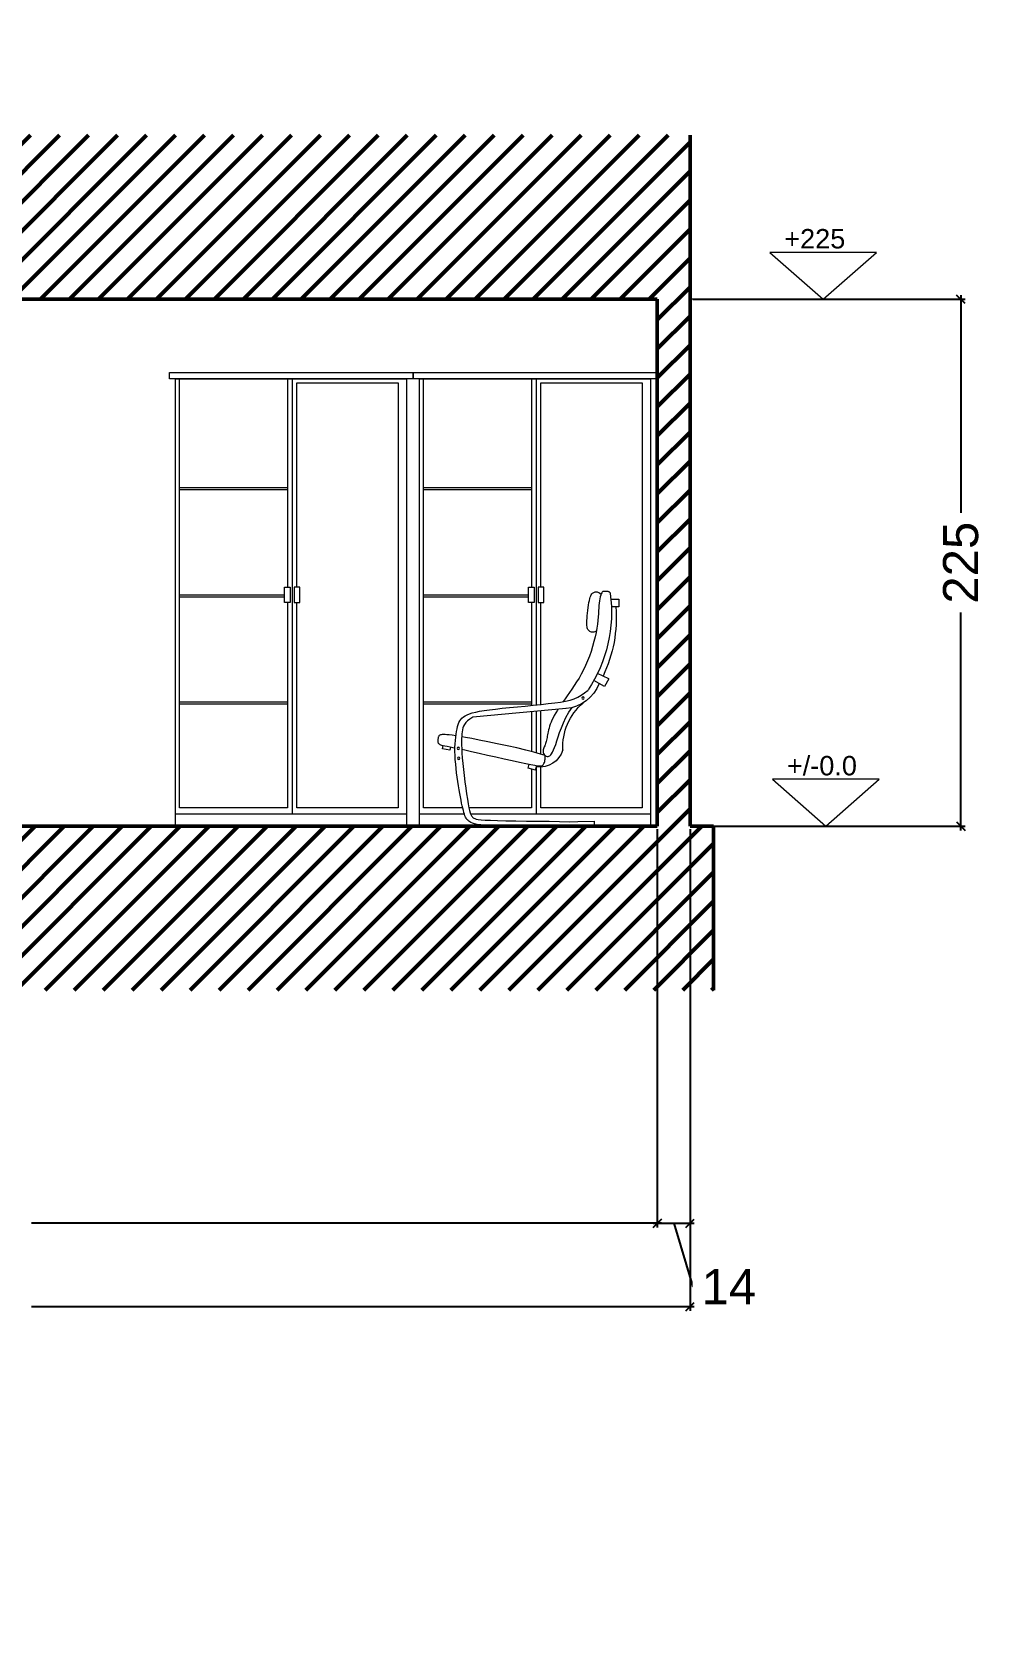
# Model space of a CAD drawing. Header units: inches. Extents: x 2960 to 8891, y 1487 to 4457.
# Drawn here: x 3629 to 4037, y 3087 to 3772 of the extents above; entities that cross this region are included whole.
import ezdxf

# ---------------------------------------------------------------- set-up
doc = ezdxf.new("R2010")
doc.units = ezdxf.units.IN
doc.header["$MEASUREMENT"] = 0
for name, color, linetype, lineweight in [('A-FURN', 8, 'Continuous', 20), ('A-WALL-FULL', 7, 'Continuous', 50), ('G-ANNO-DIM', 90, 'Continuous', 18)]:
    doc.layers.add(name, color=color, linetype=linetype, lineweight=lineweight)
doc.styles.add('ARIAL', font='arial.ttf')
doc.styles.add('underline', font='arial.ttf')
doc.dimstyles.new('TICK_36', dxfattribs={"dimtxt": 15, "dimasz": 3.6, "dimexe": 1.8, "dimexo": 1.2, "dimgap": 1.8, "dimtad": 0, "dimdec": 0, "dimzin": 0, "dimdsep": 46, "dimtxsty": 'ARIAL', "dimblk": 'OBLIQUE', "dimcen": 1.8, "dimdle": 1.8, "dimclrd": 256, "dimclrt": 256, "dimadec": 0, "dimazin": 0, "dimtfac": 1, "dimtdec": 0, "dimtmove": 1, "dimatfit": 3, "dimldrblk": 'OPEN90', "dimfxl": 1, "dimtfill": 1, "dimtolj": 1, "dimtzin": 0, "dimarcsym": 0})

# ---------------------------------------------------------------- blocks, each defined once
blk = doc.blocks.new('A$C36166433')
for p, q in [((-29.03, 43.37), (-26.14, 44.76)), ((-29.03, 43.37), (-27.91, 41.41)), ((-27.91, 41.41), (-25.19, 42.93)), ((-22.84, 39.78), (-23.74, 40.51)), ((-21.97, 39.18), (-22.84, 39.78)), ((-21.09, 38.68), (-21.97, 39.18)), ((-20.16, 38.28), (-21.09, 38.68)), ((-19.15, 37.95), (-20.16, 38.28)), ((-18.02, 37.68), (-19.15, 37.95)), ((-16.74, 37.45), (-18.02, 37.68)), ((-15.27, 37.24), (-16.74, 37.45)), ((-13.59, 37.04), (-15.27, 37.24)), ((-11.74, 36.83), (-13.59, 37.04)), ((-9.77, 36.63), (-11.74, 36.83)), ((-18.15, 35.77), (5.67, 33.59)), ((-7.74, 36.44), (-9.77, 36.63)), ((-5.71, 36.24), (-7.74, 36.44)), ((-3.72, 36.05), (-5.71, 36.24)), ((-1.83, 35.86), (-3.72, 36.05)), ((-0.1, 35.67), (-1.83, 35.86)), ((1.43, 35.48), (-0.1, 35.67)), ((2.76, 35.3), (1.43, 35.48)), ((3.92, 35.1), (2.76, 35.3)), ((4.91, 34.91), (3.92, 35.1)), ((5.77, 34.7), (4.91, 34.91)), ((5.67, 33.59), (6.41, 33.11)), ((6.49, 34.47), (5.77, 34.7)), ((6.41, 33.11), (6.99, 32.64)), ((7.1, 34.23), (6.49, 34.47)), ((7.62, 33.97), (7.1, 34.23)), ((8.06, 33.69), (7.62, 33.97)), ((8.43, 33.38), (8.06, 33.69)), ((8.73, 33.03), (8.43, 33.38)), ((8.99, 32.65), (8.73, 33.03)), ((6.99, 32.64), (7.43, 32.2)), ((7.43, 32.2), (7.76, 31.76)), ((7.76, 31.76), (7.99, 31.32)), ((7.99, 31.32), (8.15, 30.87)), ((8.15, 30.87), (8.26, 30.4)), ((8.26, 30.4), (8.34, 29.9)), ((8.34, 29.9), (8.41, 29.37)), ((8.41, 29.37), (8.46, 28.78)), ((8.46, 28.78), (8.5, 28.12)), ((9.2, 32.22), (8.99, 32.65)), ((9.38, 31.75), (9.2, 32.22)), ((9.53, 31.22), (9.38, 31.75)), ((9.67, 30.63), (9.53, 31.22)), ((9.8, 29.98), (9.67, 30.63)), ((9.91, 29.27), (9.8, 29.98)), ((10.01, 28.51), (9.91, 29.27)), ((8.48, 25.56), (8.42, 24.46)), ((8.51, 26.53), (8.48, 25.56)), ((8.5, 28.12), (8.51, 27.37)), ((8.51, 27.37), (8.51, 26.53)), ((10.09, 27.68), (10.01, 28.51)), ((10.15, 26.8), (10.09, 27.68)), ((10.19, 25.87), (10.15, 26.8)), ((10.17, 23.85), (10.19, 24.88)), ((10.19, 24.88), (10.19, 25.87)), ((8.2, 21.81), (8.04, 20.28)), ((8.33, 23.21), (8.2, 21.81)), ((8.42, 24.46), (8.33, 23.21)), ((9.76, 19.4), (9.89, 20.54)), ((9.89, 20.54), (10.01, 21.66)), ((10.01, 21.66), (10.11, 22.77)), ((10.11, 22.77), (10.17, 23.85)), ((7.66, 17.08), (7.45, 15.51)), ((7.86, 18.69), (7.66, 17.08)), ((8.04, 20.28), (7.86, 18.69)), ((9.27, 16.12), (9.44, 17.18)), ((9.44, 17.18), (9.6, 18.28)), ((9.6, 18.28), (9.76, 19.4)), ((7.03, 12.66), (6.83, 11.48)), ((7.24, 14.02), (7.03, 12.66)), ((7.45, 15.51), (7.24, 14.02)), ((8.49, 11.71), (8.64, 12.46)), ((8.64, 12.46), (8.79, 13.28)), ((8.79, 13.28), (8.94, 14.16)), ((8.94, 14.16), (9.11, 15.11)), ((9.11, 15.11), (9.27, 16.12)), ((5.84, 8.25), (5.69, 8.09)), ((5.99, 8.47), (5.84, 8.25)), ((6.14, 8.78), (5.99, 8.47)), ((6.3, 9.2), (6.14, 8.78)), ((6.46, 9.78), (6.3, 9.2)), ((6.64, 10.53), (6.46, 9.78)), ((6.83, 11.48), (6.64, 10.53)), ((7.49, 8.13), (7.64, 8.47)), ((7.64, 8.47), (7.78, 8.87)), ((7.78, 8.87), (7.92, 9.31)), ((7.92, 9.31), (8.06, 9.82)), ((8.06, 9.82), (8.2, 10.39)), ((8.2, 10.39), (8.34, 11.02)), ((8.34, 11.02), (8.49, 11.71)), ((-25.31, 7.07), (-25.31, 5.81)), ((-21.08, 7.01), (-25.31, 7.07)), ((-25.31, 5.81), (-21.21, 5.79)), ((-21.21, 5.79), (-19.16, 5.72)), ((-18.97, 6.93), (-21.08, 7.01)), ((-19.16, 5.72), (-16.75, 5.67)), ((-16.49, 7), (-18.97, 6.93)), ((-16.75, 5.67), (-14.09, 5.65)), ((-13.78, 7.06), (-16.49, 7)), ((-14.09, 5.65), (-11.3, 5.65)), ((-10.94, 7.1), (-13.78, 7.06)), ((-11.3, 5.65), (-8.49, 5.67)), ((-8.08, 7.13), (-10.94, 7.1)), ((-8.49, 5.67), (-5.75, 5.71)), ((-5.34, 7.17), (-8.08, 7.13)), ((-5.75, 5.71), (-3.21, 5.77)), ((-2.81, 7.2), (-5.34, 7.17)), ((-3.21, 5.77), (-0.96, 5.84)), ((-0.62, 7.25), (-2.81, 7.2)), ((-0.96, 5.84), (0.9, 5.93)), ((1.15, 7.31), (-0.62, 7.25)), ((0.9, 5.93), (2.41, 6.04)), ((2.52, 7.38), (1.15, 7.31)), ((2.41, 6.04), (3.59, 6.15)), ((3.55, 7.45), (2.52, 7.38)), ((4.29, 7.54), (3.55, 7.45)), ((3.59, 6.15), (4.51, 6.28)), ((4.81, 7.64), (4.29, 7.54)), ((4.51, 6.28), (5.21, 6.42)), ((5.15, 7.74), (4.81, 7.64)), ((5.38, 7.85), (5.15, 7.74)), ((5.21, 6.42), (5.74, 6.58)), ((5.54, 7.97), (5.38, 7.85)), ((5.69, 8.09), (5.54, 7.97)), ((5.74, 6.58), (6.13, 6.74)), ((6.13, 6.74), (6.44, 6.92)), ((6.44, 6.92), (6.7, 7.12)), ((6.7, 7.12), (6.94, 7.33)), ((6.94, 7.33), (7.14, 7.56)), ((7.14, 7.56), (7.33, 7.83)), ((7.33, 7.83), (7.49, 8.13))]:
    blk.add_line(p, q)
for points in [[(-28.85, 65.62), (-27.47, 65.59)], [(-27.47, 65.59), (-27.34, 65.48), (-27.2, 65.28), (-27.07, 65.01), (-26.95, 64.66), (-26.83, 64.25), (-26.73, 63.78), (-26.64, 63.26), (-26.56, 62.69), (-26.51, 62.08), (-26.47, 61.43), (-26.43, 60.72), (-26.38, 59.97), (-26.32, 59.15), (-26.24, 58.27), (-26.12, 57.33), (-25.97, 56.3), (-25.76, 55.21), (-25.51, 54.05), (-25.21, 52.84), (-24.87, 51.61), (-24.49, 50.37), (-24.06, 49.13), (-23.6, 47.92), (-23.1, 46.75), (-22.57, 45.63), (-22, 44.56), (-21.42, 43.54), (-20.82, 42.57), (-20.22, 41.64), (-19.62, 40.75), (-19.02, 39.9), (-18.44, 39.07), (-17.88, 38.28), (-17.39, 37.57)], [(-25.83, 55.55), (-25.48, 55.37), (-25.16, 55.28), (-24.87, 55.25), (-24.61, 55.27), (-24.37, 55.35), (-24.17, 55.46), (-23.99, 55.6), (-23.84, 55.76), (-23.71, 55.94), (-23.61, 56.14), (-23.53, 56.37), (-23.47, 56.63), (-23.43, 56.95), (-23.42, 57.31), (-23.42, 57.74), (-23.44, 58.24), (-23.48, 58.82), (-23.53, 59.46), (-23.6, 60.13), (-23.67, 60.82), (-23.76, 61.51), (-23.86, 62.18), (-23.96, 62.79), (-24.07, 63.35), (-24.18, 63.82), (-24.3, 64.21), (-24.42, 64.53), (-24.56, 64.79), (-24.7, 65), (-24.85, 65.16), (-25.01, 65.29), (-25.18, 65.39), (-25.37, 65.47), (-25.57, 65.52), (-25.78, 65.55), (-26.01, 65.53), (-26.25, 65.47), (-26.51, 65.36), (-26.77, 65.19), (-27.05, 64.95)], [(-29.55, 63.65), (-29.55, 63.65), (-31.53, 63.65), (-31.53, 61.68), (-29.68, 61.68)], [(-26.68, 63.51), (-26.68, 63.52)], [(-16.05, 35.58), (-15.91, 35.36), (-15.5, 34.69), (-15.13, 34.06), (-14.81, 33.45), (-14.53, 32.87), (-14.29, 32.31), (-14.09, 31.78), (-13.92, 31.28), (-13.78, 30.79), (-13.66, 30.34), (-13.56, 29.9), (-13.47, 29.49), (-13.4, 29.1), (-13.33, 28.73), (-13.27, 28.38), (-13.2, 28.05), (-13.14, 27.73), (-13.07, 27.43), (-12.99, 27.13), (-12.89, 26.85), (-12.79, 26.57), (-12.67, 26.3), (-12.56, 26.04), (-12.45, 25.78), (-12.36, 25.53), (-12.3, 25.28), (-12.26, 25.03), (-12.27, 24.78), (-12.32, 24.54), (-12.41, 24.31), (-12.54, 24.09), (-12.7, 23.9), (-12.88, 23.75), (-13.08, 23.63), (-13.3, 23.57), (-13.52, 23.56), (-13.74, 23.62), (-13.97, 23.76), (-14.2, 23.98), (-14.44, 24.29), (-14.68, 24.7), (-14.94, 25.23), (-15.2, 25.87), (-15.48, 26.64), (-15.77, 27.54), (-16.09, 28.56), (-16.47, 29.69), (-16.92, 30.9), (-17.46, 32.17), (-18.1, 33.5), (-18.87, 34.85), (-19.68, 36.05)], [(9.97, 28.84), (9.97, 28.84), (10.88, 28.97), (11.63, 29.06), (12.23, 29.11), (12.71, 29.14), (13.11, 29.16), (13.44, 29.15), (13.7, 29.13), (13.9, 29.09), (14.06, 29.03), (14.18, 28.95), (14.27, 28.86), (14.34, 28.75), (14.39, 28.62), (14.44, 28.47), (14.48, 28.32), (14.51, 28.15), (14.53, 27.99), (14.54, 27.82), (14.55, 27.65), (14.55, 27.5), (14.55, 27.35), (14.53, 27.22), (14.5, 27.09), (14.44, 26.97), (14.36, 26.86), (14.24, 26.76), (14.07, 26.66), (13.86, 26.58), (13.59, 26.49), (13.24, 26.4), (12.78, 26.3), (12.17, 26.18), (11.39, 26.02), (10.41, 25.82), (10.19, 25.77)], [(8.47, 25.41), (7.72, 25.24), (5.98, 24.86), (4.02, 24.42), (1.93, 23.95), (-0.22, 23.47), (-2.35, 22.99), (-4.39, 22.54), (-6.25, 22.14), (-7.85, 21.79), (-9.15, 21.53), (-10.15, 21.35), (-10.91, 21.23), (-11.46, 21.19), (-11.84, 21.21), (-12.1, 21.28), (-12.26, 21.41), (-12.39, 21.58), (-12.49, 21.79), (-12.59, 22.04), (-12.68, 22.31), (-12.75, 22.6), (-12.8, 22.9), (-12.82, 23.21), (-12.82, 23.52), (-12.78, 23.81)], [(-12.78, 23.81), (-11.59, 24.21), (-9.91, 24.68), (-7.86, 25.19), (-5.54, 25.74), (-3.09, 26.29), (-0.6, 26.83), (1.8, 27.33), (4, 27.77), (5.9, 28.14), (7.5, 28.43), (8.47, 28.6)], [(11.37, 26.01), (11.51, 25.16), (13.38, 25.51), (13.24, 26.4)], [(-10.35, 20.13), (-10.69, 21.27)], [(-10.35, 20.13), (-8.44, 20.64), (-8.69, 21.62)]]:
    blk.add_lwpolyline(points)
for centre in [(-22.46, 38.47), (9.31, 25.65), (9.22, 23.13)]:
    blk.add_circle(centre, 0.295)
for centre, radius, start, end in [((-28.88, 65.12), 0.502, 86.3923, 181.379), ((3.52, 58.9), 34.43, 175.3648, 205.4972), ((6.1, 60.32), 35.8, 172.3224, 213.5756), ((-17.18, 45.83), 10.09, 201.3538, 264.8456), ((-31.94, 26.06), 14.65, 356.7367, 49.6259), ((-11.46, 27.01), 6.12, 196.9137, 278.108)]:
    blk.add_arc(centre, radius, start, end)
blk = doc.blocks.new('_Oblique')
at = {"color": 0, "linetype": 'ByBlock', "lineweight": -2}
blk.add_line((-0.5, -0.5), (0.5, 0.5), dxfattribs=at)
blk = doc.blocks.new('*D48')
at = {"layer": 'Defpoints', "color": 0, "transparency": 16777216}
for p in [(3896.41, 3432.76), (3910.41, 3432.76), (3910.41, 3263.22)]:
    blk.add_point(p, dxfattribs=at)
at = {"layer": 'G-ANNO-DIM', "color": 0, "lineweight": -2, "transparency": 16777216}
for p, q in [((3896.41, 3431.56), (3896.41, 3261.42)), ((3910.41, 3431.56), (3910.41, 3261.42))]:
    blk.add_line(p, q, dxfattribs=at)
at = {"layer": 'G-ANNO-DIM', "lineweight": -2, "transparency": 16777216}
for p, q in [((3894.61, 3263.22), (3912.21, 3263.22)), ((3903.41, 3263.22), (3911.54, 3236.12)), ((3911.54, 3236.12), (3915.14, 3236.12))]:
    blk.add_line(p, q, dxfattribs=at)
at = {"layer": 'G-ANNO-DIM', "lineweight": -2, "transparency": 16777216, "xscale": 3.6, "yscale": 3.6, "zscale": 3.6, "rotation": 180}
blk.add_blockref('_Oblique', (3896.41, 3263.22), dxfattribs=at)
at = {"layer": 'G-ANNO-DIM', "lineweight": -2, "transparency": 16777216, "xscale": 3.6, "yscale": 3.6, "zscale": 3.6}
blk.add_blockref('_Oblique', (3910.41, 3263.22), dxfattribs=at)
at = {"layer": 'G-ANNO-DIM', "transparency": 16777216, "insert": (3926.95, 3236.12), "char_height": 15, "attachment_point": 5, "style": 'ARIAL', "bg_fill": 3, "box_fill_scale": 1.25, "bg_fill_color": 256, "bg_fill_true_color": 13158600, "bg_fill_transparency": 0}
blk.add_mtext('\\A1;14', dxfattribs=at)
blk = doc.blocks.new('_Open90')
at = {"color": 0, "linetype": 'ByBlock', "lineweight": -2}
for p, q in [((0, 0), (-1, 0)), ((-0.5, 0.5), (0, 0)), ((0, 0), (-0.5, -0.5))]:
    blk.add_line(p, q, dxfattribs=at)
blk = doc.blocks.new('*D49')
at = {"layer": 'Defpoints', "color": 0, "transparency": 16777216}
for p in [(3319.41, 3432.76), (3896.41, 3432.76), (3896.41, 3263.22)]:
    blk.add_point(p, dxfattribs=at)
at = {"layer": 'G-ANNO-DIM', "color": 0, "lineweight": -2, "transparency": 16777216}
for p, q in [((3319.41, 3431.56), (3319.41, 3261.42)), ((3896.41, 3431.56), (3896.41, 3261.42))]:
    blk.add_line(p, q, dxfattribs=at)
at = {"layer": 'G-ANNO-DIM', "lineweight": -2, "transparency": 16777216}
for p, q in [((3317.61, 3263.22), (3589.54, 3263.22)), ((3898.21, 3263.22), (3626.28, 3263.22))]:
    blk.add_line(p, q, dxfattribs=at)
at = {"layer": 'G-ANNO-DIM', "lineweight": -2, "transparency": 16777216, "xscale": 3.6, "yscale": 3.6, "zscale": 3.6, "rotation": 180}
blk.add_blockref('_Oblique', (3319.41, 3263.22), dxfattribs=at)
at = {"layer": 'G-ANNO-DIM', "lineweight": -2, "transparency": 16777216, "xscale": 3.6, "yscale": 3.6, "zscale": 3.6}
blk.add_blockref('_Oblique', (3896.41, 3263.22), dxfattribs=at)
at = {"layer": 'G-ANNO-DIM', "transparency": 16777216, "insert": (3607.91, 3263.22), "char_height": 15, "attachment_point": 5, "style": 'ARIAL', "bg_fill": 3, "box_fill_scale": 1.25, "bg_fill_color": 256, "bg_fill_true_color": 13158600, "bg_fill_transparency": 0}
blk.add_mtext('\\A1;577', dxfattribs=at)
blk = doc.blocks.new('*D50')
at = {"layer": 'Defpoints', "color": 0, "transparency": 16777216}
for p in [(3305.41, 3432.76), (3910.41, 3432.76), (3910.41, 3227.58)]:
    blk.add_point(p, dxfattribs=at)
at = {"layer": 'G-ANNO-DIM', "color": 0, "lineweight": -2, "transparency": 16777216}
for p, q in [((3305.41, 3431.56), (3305.41, 3225.78)), ((3910.41, 3431.56), (3910.41, 3225.78))]:
    blk.add_line(p, q, dxfattribs=at)
at = {"layer": 'G-ANNO-DIM', "lineweight": -2, "transparency": 16777216}
for p, q in [((3303.61, 3227.58), (3589.45, 3227.58)), ((3912.21, 3227.58), (3626.38, 3227.58))]:
    blk.add_line(p, q, dxfattribs=at)
at = {"layer": 'G-ANNO-DIM', "lineweight": -2, "transparency": 16777216, "xscale": 3.6, "yscale": 3.6, "zscale": 3.6, "rotation": 180}
blk.add_blockref('_Oblique', (3305.41, 3227.58), dxfattribs=at)
at = {"layer": 'G-ANNO-DIM', "lineweight": -2, "transparency": 16777216, "xscale": 3.6, "yscale": 3.6, "zscale": 3.6}
blk.add_blockref('_Oblique', (3910.41, 3227.58), dxfattribs=at)
at = {"layer": 'G-ANNO-DIM', "transparency": 16777216, "insert": (3607.91, 3227.58), "char_height": 15, "attachment_point": 5, "style": 'ARIAL', "bg_fill": 3, "box_fill_scale": 1.25, "bg_fill_color": 256, "bg_fill_true_color": 13158600, "bg_fill_transparency": 0}
blk.add_mtext('\\A1;605', dxfattribs=at)
blk = doc.blocks.new('*D52')
at = {"layer": 'Defpoints', "color": 0, "transparency": 16777216}
for p in [(3910.41, 3657.76), (4026.02, 3657.76), (3910.41, 3432.76)]:
    blk.add_point(p, dxfattribs=at)
at = {"layer": 'G-ANNO-DIM', "color": 0, "lineweight": -2, "transparency": 16777216}
for p, q in [((3911.61, 3657.76), (4027.82, 3657.76)), ((3911.61, 3432.76), (4027.82, 3432.76))]:
    blk.add_line(p, q, dxfattribs=at)
at = {"layer": 'G-ANNO-DIM', "lineweight": -2, "transparency": 16777216}
for p, q in [((4026.02, 3659.56), (4026.02, 3563.81)), ((4026.02, 3430.96), (4026.02, 3526.71))]:
    blk.add_line(p, q, dxfattribs=at)
at = {"layer": 'G-ANNO-DIM', "lineweight": -2, "transparency": 16777216, "xscale": 3.6, "yscale": 3.6, "zscale": 3.6}
for p, rotation in [((4026.02, 3657.76), 90), ((4026.02, 3432.76), 270)]:
    blk.add_blockref('_Oblique', p, dxfattribs=dict(at, rotation=rotation))
at = {"layer": 'G-ANNO-DIM', "transparency": 16777216, "insert": (4026.02, 3545.26), "char_height": 15, "attachment_point": 5, "rotation": 90, "style": 'ARIAL', "bg_fill": 3, "box_fill_scale": 1.25, "bg_fill_color": 256, "bg_fill_true_color": 13158600, "bg_fill_transparency": 0}
blk.add_mtext('\\A1;225', dxfattribs=at)

msp = doc.modelspace()

# ---------------------------------------------------------------- hatches: boundary and pattern name
at = {"layer": 'A-WALL-FULL'}
h = msp.add_hatch(dxfattribs=at)
h.set_pattern_fill('ANSI31', color=0, scale=70)
h.paths.add_polyline_path([(3048.35, 4456.67), (3048.35, 4386.67), (3048.35, 4161.67), (3038.35, 4161.67), (3038.35, 4091.67), (3920.41, 4091.67), (3920.41, 4161.67), (3910.41, 4161.67), (3910.41, 4386.67), (3910.41, 4456.67)])
h.paths.add_polyline_path([(3639.35, 4386.67), (3639.35, 4161.67), (3062.35, 4161.67), (3062.35, 4386.67)], flags=16)
h.paths.add_polyline_path([(3653.35, 4386.67), (3896.41, 4386.67), (3896.41, 4161.67), (3653.35, 4161.67)], flags=16)
h.paths.add_polyline_path([(3306.06, 3727.76), (3305.9, 3657.76), (3305.41, 3432.76), (3010.41, 3432.76), (3000.41, 3432.76), (3000.41, 3362.76), (3920.41, 3362.76), (3920.41, 3432.76), (3910.41, 3432.76), (3910.41, 3657.76), (3910.41, 3727.76)])
h.paths.add_polyline_path([(3896.41, 3657.76), (3896.41, 3432.76), (3319.41, 3432.76), (3319.41, 3657.76)], flags=16)
h.paths.add_polyline_path([(2996.41, 2154.49), (2996.41, 2084.49), (2996.41, 1859.49), (2986.41, 1859.49), (2986.41, 1789.49), (3920.41, 1789.49), (3920.41, 1859.49), (3910.41, 1859.49), (3910.41, 2084.49), (3910.41, 2154.49)])
h.paths.add_polyline_path([(3896.41, 2084.49), (3896.41, 1859.49), (3310.91, 1859.49), (3310.91, 2084.49)], flags=16)
h.paths.add_polyline_path([(3296.41, 2084.49), (3296.41, 1859.49), (3010.41, 1859.49), (3010.41, 2084.49)], flags=16)
at = {"layer": 'G-ANNO-DIM'}
h = msp.add_hatch(color=256, dxfattribs=at)
h.dxf.hatch_style = 1
h.paths.add_polyline_path([(3990, 3677.78), (3944.5, 3677.78), (3967.25, 3657.76)], flags=17)
h.paths.add_polyline_path([(3944.5, 3677.78), (3967.25, 3657.76), (3990, 3677.78)])
h = msp.add_hatch(color=256, dxfattribs=at)
h.dxf.hatch_style = 1
h.paths.add_polyline_path([(3991.12, 3452.78), (3945.62, 3452.78), (3968.37, 3432.76)], flags=17)
h.paths.add_polyline_path([(3945.62, 3452.78), (3968.37, 3432.76), (3991.12, 3452.78)])

# ---------------------------------------------------------------- linework, layer by layer
at = {"layer": 'A-FURN'}
for p, q in [((3688.02, 3626.46), (3792.21, 3626.46)), ((3688.02, 3623.73), (3688.02, 3626.46)), ((3792.21, 3623.73), (3688.02, 3623.73)), ((3690.67, 3623.73), (3789.3, 3623.73)), ((3690.67, 3432.75), (3690.67, 3623.73)), ((3692.38, 3440.57), (3692.38, 3623.73)), ((3692.38, 3623.73), (3738.49, 3623.73)), ((3738.49, 3623.73), (3738.49, 3534.84)), ((3740.51, 3623.73), (3740.51, 3437.85)), ((3789.3, 3623.73), (3789.3, 3432.75)), ((3792.21, 3626.46), (3792.21, 3623.73)), ((3792.21, 3626.46), (3896.41, 3626.46)), ((3792.21, 3623.73), (3792.21, 3626.46)), ((3896.41, 3623.73), (3792.21, 3623.73)), ((3794.87, 3623.73), (3893.5, 3623.73)), ((3794.87, 3432.75), (3794.87, 3623.73)), ((3796.58, 3440.57), (3796.58, 3623.73)), ((3796.58, 3623.73), (3842.69, 3623.73)), ((3842.69, 3623.73), (3842.69, 3534.84)), ((3844.71, 3623.73), (3844.71, 3484.53)), ((3893.5, 3623.73), (3893.5, 3432.75)), ((3896.41, 3626.46), (3896.41, 3623.73)), ((3742.41, 3534.84), (3742.41, 3622.01)), ((3742.41, 3622.01), (3785.71, 3622.01)), ((3785.71, 3622.01), (3785.71, 3440.57)), ((3846.61, 3534.84), (3846.61, 3622.01)), ((3846.61, 3622.01), (3889.91, 3622.01)), ((3889.91, 3622.01), (3889.91, 3440.57)), ((3692.38, 3577.37), (3738.49, 3577.37)), ((3738.49, 3576.35), (3692.38, 3576.35)), ((3796.58, 3577.37), (3842.69, 3577.37)), ((3842.69, 3576.35), (3796.58, 3576.35)), ((3737.22, 3534.84), (3739.68, 3534.84)), ((3737.22, 3528.34), (3737.22, 3534.84)), ((3739.68, 3534.84), (3739.68, 3528.34)), ((3743.79, 3534.84), (3741.33, 3534.84)), ((3741.33, 3534.84), (3741.33, 3528.34)), ((3743.79, 3528.34), (3743.79, 3534.84)), ((3841.42, 3534.84), (3843.88, 3534.84)), ((3841.42, 3528.34), (3841.42, 3534.84)), ((3843.88, 3534.84), (3843.88, 3528.34)), ((3847.99, 3534.84), (3845.53, 3534.84)), ((3845.53, 3534.84), (3845.53, 3528.34)), ((3847.99, 3528.34), (3847.99, 3534.84)), ((3692.38, 3531.61), (3737.22, 3531.61)), ((3737.22, 3530.58), (3692.38, 3530.58)), ((3739.68, 3528.34), (3737.22, 3528.34)), ((3738.49, 3528.34), (3738.49, 3440.57)), ((3741.33, 3528.34), (3743.79, 3528.34)), ((3742.41, 3440.57), (3742.41, 3528.34)), ((3796.58, 3531.61), (3841.42, 3531.61)), ((3841.42, 3530.58), (3796.58, 3530.58)), ((3843.88, 3528.34), (3841.42, 3528.34)), ((3842.69, 3528.34), (3842.69, 3484.33)), ((3845.53, 3528.34), (3847.99, 3528.34)), ((3846.61, 3484.72), (3846.61, 3528.34)), ((3692.38, 3485.84), (3738.49, 3485.84)), ((3796.58, 3485.84), (3842.69, 3485.84)), ((3738.49, 3484.82), (3692.38, 3484.82)), ((3842.69, 3484.82), (3796.58, 3484.82)), ((3842.69, 3481.6), (3842.69, 3464.61)), ((3844.71, 3481.78), (3844.71, 3464.08)), ((3846.61, 3463.54), (3846.61, 3481.96)), ((3842.69, 3457.2), (3842.69, 3440.57)), ((3844.71, 3457.75), (3844.71, 3437.85)), ((3846.61, 3440.57), (3846.61, 3458.03)), ((3738.49, 3440.57), (3692.38, 3440.57)), ((3785.71, 3440.57), (3742.41, 3440.57)), ((3813.29, 3440.57), (3796.58, 3440.57)), ((3842.69, 3440.57), (3815.96, 3440.57)), ((3889.91, 3440.57), (3846.61, 3440.57)), ((3789.3, 3437.85), (3690.67, 3437.85)), ((3789.3, 3432.75), (3690.67, 3432.75)), ((3814.03, 3437.85), (3794.87, 3437.85)), ((3893.5, 3432.75), (3794.87, 3432.75)), ((3893.5, 3437.85), (3816.73, 3437.85))]:
    msp.add_line(p, q, dxfattribs=at)
at = {"layer": 'A-WALL-FULL'}
for p, q in [((3896.41, 3657.76), (3319.41, 3657.76)), ((3896.41, 3432.76), (3896.41, 3657.76)), ((3910.41, 3432.76), (3910.41, 3657.76))]:
    msp.add_line(p, q, dxfattribs=at)
at = {"layer": 'G-ANNO-DIM'}
for p, q in [((3967.25, 3657.76), (3910.41, 3657.76)), ((3968.37, 3432.76), (3910.41, 3432.76))]:
    msp.add_line(p, q, dxfattribs=at)
for points in [[(3944.5, 3677.78), (3967.25, 3657.76), (3990, 3677.78)], [(3945.62, 3452.78), (3968.37, 3432.76), (3991.12, 3452.78)]]:
    msp.add_lwpolyline(points, close=True, dxfattribs=at)

# ---------------------------------------------------------------- block references
at = {"layer": 'A-FURN', "xscale": -1.675535178295654, "yscale": 1.675535178295654, "zscale": 1.675535178295654, "rotation": 359.9999999999998}
msp.add_blockref('A$C36166433', (3827.07, 3423.02), dxfattribs=at)

# ---------------------------------------------------------------- texts
at = {"layer": 'G-ANNO-DIM', "style": 'underline'}
for s, p in [('+225', (3950.62, 3679.46)), ('+/-0.0', (3951.75, 3454.46))]:
    msp.add_text(s, height=8.281, dxfattribs=at).set_placement(p)

# ---------------------------------------------------------------- next in the draw order: dimensions: what is measured, and where the dimension line sits
at = {"layer": 'G-ANNO-DIM'}
dim = msp.add_linear_dim(base=(3910.41, 3263.22), p1=(3896.41, 3432.76), p2=(3910.41, 3432.76), dimstyle='TICK_36', dxfattribs=at)
dim.commit()
dim.dimension.update_dxf_attribs({"geometry": '*D48', "text_midpoint": (3916.94, 3236.12)})

# ---------------------------------------------------------------- next in the draw order: dimensions: what is measured, and where the dimension line sits
dim = msp.add_linear_dim(base=(3896.41, 3263.22), p1=(3319.41, 3432.76), p2=(3896.41, 3432.76), dimstyle='TICK_36', dxfattribs=at)
dim.commit()
dim.dimension.update_dxf_attribs({"geometry": '*D49', "text_midpoint": (3607.91, 3263.22)})

# ---------------------------------------------------------------- next in the draw order: dimensions: what is measured, and where the dimension line sits
dim = msp.add_linear_dim(base=(3910.41, 3227.58), p1=(3305.41, 3432.76), p2=(3910.41, 3432.76), dimstyle='TICK_36', dxfattribs=at)
dim.commit()
dim.dimension.update_dxf_attribs({"geometry": '*D50', "text_midpoint": (3607.91, 3227.58)})

# ---------------------------------------------------------------- next in the draw order: linework, layer by layer
at = {"layer": 'A-WALL-FULL'}
msp.add_line((3896.41, 3432.76), (3319.41, 3432.76), dxfattribs=at)

# ---------------------------------------------------------------- next in the draw order: dimensions: what is measured, and where the dimension line sits
at = {"layer": 'G-ANNO-DIM'}
dim = msp.add_linear_dim(base=(4026.02, 3657.76), p1=(3910.41, 3432.76), p2=(3910.41, 3657.76), angle=90, dimstyle='TICK_36', dxfattribs=at)
dim.commit()
dim.dimension.update_dxf_attribs({"geometry": '*D52', "text_midpoint": (4026.02, 3545.26)})

# ---------------------------------------------------------------- next in the draw order: linework, layer by layer
at = {"layer": 'A-WALL-FULL'}
for p, q in [((3910.41, 3657.76), (3910.41, 3727.76)), ((3910.41, 3432.76), (3920.41, 3432.76)), ((3920.41, 3432.76), (3920.41, 3362.76))]:
    msp.add_line(p, q, dxfattribs=at)

doc.saveas('drawing.dxf')
